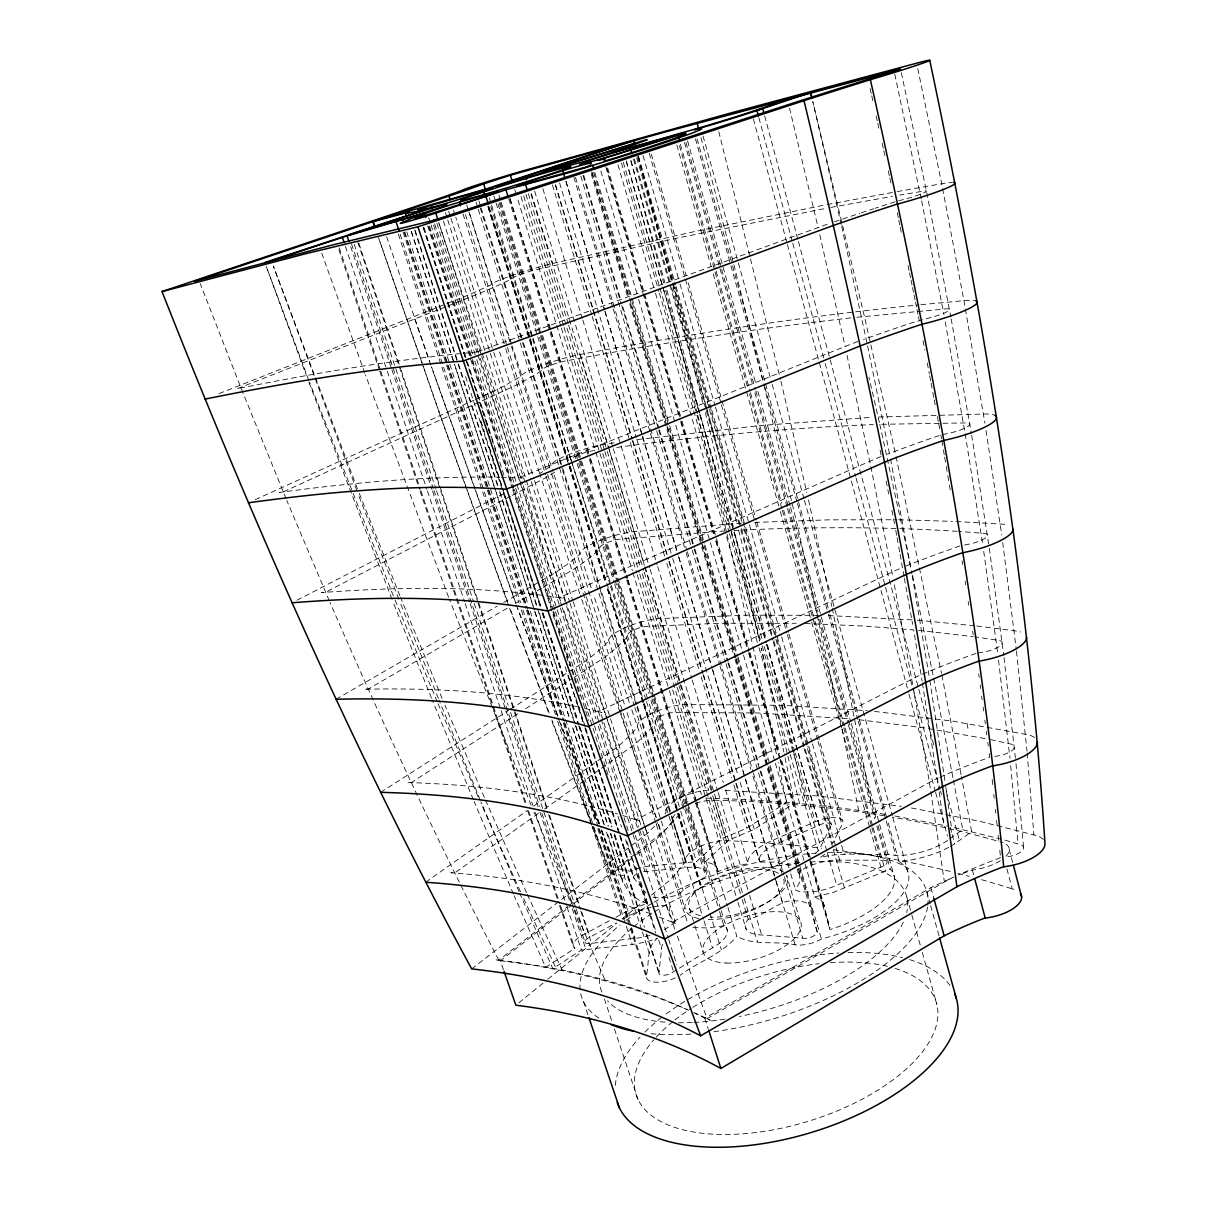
<?xml version="1.0" encoding="UTF-8"?>
<svg xmlns="http://www.w3.org/2000/svg" width="1207" height="1207" viewBox="0 0 1207 1207"><rect width="100%" height="100%" fill="white"/><g stroke="black" fill="none" stroke-linecap="round" stroke-linejoin="round"><path stroke-width="0.75" stroke-dasharray="5 3.75" d="M696.695 803.289L717.833 871.65L727.655 868.15L747.978 863.608L748.008 860.229A44.025 17.275 -16.2 0 1 773.4 840.012L815.253 821.711A19.659 7.559 -15.7 0 1 836.149 817.788A19.659 7.559 -15.7 0 1 841.943 824.713L832.528 843.723L804.752 747.721M878.047 825.603L890.268 869.085A82.031 34.294 -16 0 1 840.796 925.829L829.888 929.631L824.2 905.522L811.466 862.13M719.523 911.481L724.004 925.875L725.679 927.006A34.294 14.439 -17.9 0 1 712.492 947.827L673.566 971.741A8.811 3.802 -18.4 0 1 663.443 975.301A8.811 3.802 -18.4 0 1 659.052 972.088L661.542 948.974A34.294 14.439 -17.9 0 1 664.182 941.913M675.347 977.866A22.013 9.49 -18.4 0 1 654.315 982.091A22.013 9.49 -18.4 0 1 646.454 974.939C649.607 962.764 645.896 946.831 657.362 938.307C634.61 946.831 609.716 945.896 586.014 949.758L581.412 950L552.791 968.723L519.795 893.391M664.182 929.586A33.057 13.383 -18.4 0 0 672.948 923.793L675.12 921.56L672.586 920.006L669.131 913.518L670.096 906.125L667.501 905.672A33.057 13.383 -18.4 0 0 652.655 906.91M717.833 871.65L696.861 802.67M653.093 897.178A31.82 12.417 -17.8 0 0 674.396 895.835L678.545 894.583L684.55 889.031L705.808 876.674L706.487 874.758A31.82 12.417 -17.8 0 0 685.154 867.682L644.915 871.56A7.785 2.972 -18.2 0 0 643.165 871.695M647.51 698.355L571.198 460.531L571.937 458.554A14.077 2.399 -17.2 0 1 591.098 451.101L595.217 450.392L517.034 196.847M815.434 853.515A32.016 12.568 -16.2 0 0 820.7 846.711L830.808 826.116L807.83 746.499M876.87 826.116L887.07 862.386A8.419 3.44 -15 0 1 880.884 867.139L836.738 885.229A33.358 13.624 -15.8 0 1 797.676 890.962L795.564 890.042L799.788 881.925L799.638 874.441L798.038 869.025M727.927 907.438L736.828 936.21C722.254 954.209 698.295 961.541 680.175 975.286M811.783 909.595A34.445 14.559 -16.6 0 0 786.783 901.327C773.596 905.703 762.356 916.083 748.234 919.251L746.484 921.544A34.445 14.559 -16.6 0 0 761.677 934.972L802.73 938.171A8.856 3.847 -16.2 0 0 813.156 936.225A8.856 3.847 -16.2 0 0 816.792 930.823L811.783 909.595L799.487 868.044M636.949 852.595L664.303 830.838A242.275 81.382 -19.8 0 0 681.17 811.723M717.984 870.986A43.754 17.079 -17.8 0 0 705.129 862.039L728.621 840.223L754.284 829.33L794.538 803.123L784.233 753.832M601.735 830.31L616.581 868.452L631.246 871.379A19.448 7.423 -18.2 0 1 649.713 866.083L696.469 861.647L721.062 838.94L746.907 828.153L786.557 802.444L778.183 762.432M518.784 1002.836L546.499 980.325M547.948 979.149L616.505 923.476M622.329 918.738L650.045 896.243M651.508 895.051L669.01 880.854A201.901 73.265 -19.8 0 0 685.667 860.938A26.599 10.154 -17.2 0 1 698.461 847.239A26.599 10.154 -17.2 0 1 726.569 840.676A6698.111 2344.914 -54.3 0 1 797.887 845.654L821.665 848.249M688.518 1010.184A5742.891 1690.147 -48.6 0 0 565.872 971.363L535.817 965.63A5742.891 1690.147 -48.6 0 0 495.202 959.806L498.763 960.199L567.848 906.412M569.312 905.265L635.501 853.726M503.455 969.659L500.347 960.772L571.454 905.341M572.933 904.194L635.138 855.688M636.632 854.526L655.884 839.514A203.168 69.553 -19.6 0 0 672.903 820.247A26.765 9.641 -17.2 0 1 674.954 814.589M471.665 968.889L629.36 847.193M630.854 846.047L647.208 833.418A224.774 75.422 -19.8 0 0 654.571 826.161M799.638 874.441L798.144 872.45L800.965 870.398A33.358 13.624 -15.8 0 1 839.68 860.169L881.125 860.244A8.419 3.44 -15 0 1 887.07 862.386M950.271 846.484A55.431 22.148 -14.5 0 0 954.707 843.814L971.65 831.638L961.451 776.599M949.849 838.744L962.703 829.526L953.47 780.295M538.428 813.352L454.586 872.993L450.875 872.736C519.583 877.911 588.111 890.54 652.821 914.604M544.538 809.007L634.656 744.478A256.382 74.834 -19.5 0 0 653.123 725.905L655.461 723.038L655.748 720.157A12.417 3.847 -17.2 0 1 672.329 712.552L757.166 712.945L850.286 718.859M425.649 882.226L527.308 810.531M533.464 806.185L616.641 747.525A237.839 69.342 -19.5 0 0 637.477 726.901A31.427 9.731 -17.2 0 1 653.243 712.703A31.427 9.731 -17.2 0 1 686.285 704.526L783.222 705.326L867.426 710.727M824.773 854.375L820.217 857.513C842.305 851.72 865.434 855.371 887.945 854.269L895.866 855.522A42.411 16.943 -14.5 0 0 948.415 839.77M609.354 920.745L584.595 933.992A20.715 8.358 -19.2 0 0 574.864 948.34L545.67 967.365L514.197 895.685M517.803 713.805L411.24 782.634L407.408 782.543C478.364 784.595 549.532 793.467 617.652 813.94M525.633 708.735L572.586 678.425M574.125 677.414L605.054 657.076A268.859 66.672 -19.2 0 0 625.045 639.378L627.61 636.662L628.032 634.037A13.021 3.44 -17.2 0 1 645.534 626.418L719.357 623.295L796.182 623.295M380.612 792.35L508.735 710.274M510.32 709.263L567.26 672.782M568.844 671.771L586.24 660.636A249.381 61.768 -19.2 0 0 608.811 640.962A32.996 8.705 -17.2 0 1 625.769 627.384A32.996 8.705 -17.2 0 1 660.35 618.527L746.499 615.193L819.221 615.314M541.521 588.247L515.661 603.289L431.397 366.777M543.12 587.311L575.256 568.301A280.175 57.121 -18.8 0 0 596.756 551.75L599.532 549.23L600.105 546.907A13.579 2.957 -17.2 0 1 618.482 539.333L723.913 530.989M335.999 699.275L497.148 606.216M503.666 602.459L555.748 572.374A259.852 52.912 -18.8 0 0 580.009 553.968A34.415 7.483 -17.2 0 1 598.144 541.219A34.415 7.483 -17.2 0 1 634.097 531.668L741.551 523.159M693.799 1012.688A2673.46 1024.607 -43.4 0 1 704.828 1018.165L930.899 887.673A292.441 140.193 -11.4 0 1 952.429 877.896M677.323 936.194L707.076 1018.648L949.728 878.983A367.396 179.752 -10.3 0 1 953.998 876.976M615.962 917.214L630.431 909.429L647.631 903.243L636.104 867.426M574.23 909.942L584.988 942.079A8.283 3.349 -19.2 0 1 590.087 937.024L616.339 922.827M622.903 919.266L629.481 915.721A33.057 13.383 -18.4 0 1 651.056 907.257M510.425 496.288L325.528 592.26L321.515 592.592C401.856 586.496 483.087 585.893 562.884 598.204L559.324 597.616L521.801 486.557M512.07 495.428L545.262 477.942A290.193 46.273 -18.5 0 0 555.446 471.62M296.982 600.211L505.16 492.878M255.235 499.668L473.838 400.241M475.543 399.472L494.342 390.917A277.293 31.714 -18.1 0 0 521.816 375.845A36.768 4.511 -17.1 0 1 542.154 365.268A36.768 4.511 -17.1 0 1 580.356 354.436C692.516 333.373 805.446 316.204 919.025 304.873M799.517 862.311A32.016 12.568 -16.2 0 1 793.074 864.423L788.91 865.374L774.638 862.039L760.018 862.039L759.263 860.742A32.016 12.568 -16.2 0 1 779.33 842.637L819.161 825.211A7.861 3.018 -15.7 0 1 828.409 823.023A7.861 3.018 -15.7 0 1 830.808 826.116M775.377 763.307L814.755 896.907L833.449 892.38L890.268 869.085M857.86 341.566A518.98 96.711 -14.3 0 0 852.202 343.633L518.814 477.746L521.198 484.792M219.01 393.588L463.171 297.178A284.565 19.568 -17.7 0 0 492.2 284.158A37.749 2.791 -17.1 0 1 513.594 274.909A37.749 2.791 -17.1 0 1 552.685 263.443L693.859 231.714L823.476 205.296M445.851 306.744L236.889 388.79C310.561 373.989 384.716 361.21 459.52 353.666M447.586 306.065L484.218 291.43A306.895 21.138 -17.7 0 0 509.958 279.783L514.438 276.991A14.906 1.101 -17.1 0 1 534.988 269.946L677.429 238.035L826.342 208.268M1000.573 857.679L993.919 860.184A367.396 179.752 -10.3 0 0 958.298 875M1000.331 860.697A31.714 13.156 -13.5 0 1 978.138 869.115L971.137 870.368A292.441 140.193 -11.4 0 0 959.837 874.803M501.403 477.248L522.39 477.927L518.814 477.746L476.856 352.022L825.513 224.879A543.799 61.919 -15.3 0 1 829.933 223.37M975.98 653.379L968.391 656.11A433.087 164.544 -11.6 0 0 917.908 676.146L636.059 819.749L638.563 826.81M959.791 545.986L951.78 548.793A463.714 148.114 -12.4 0 0 903.636 567.034M939.182 435.576L932.468 437.869A492.35 125.483 -13.3 0 0 887.432 454.149M856.834 317.245L947.254 308.781A18.527 2.761 -15.5 0 1 946.967 311.738A18.527 2.761 -15.5 0 1 931.231 317.381L910.5 323.235A518.98 96.711 -14.3 0 0 863.563 339.499M895.051 201.81L885.998 204.722A543.799 61.919 -15.3 0 0 875.166 208.253M898.581 200.86L907.408 198.476A19.161 1.735 -16.1 0 0 923.732 192.939A19.161 1.735 -16.1 0 0 924.26 190.993L899.773 195.081M724.004 925.875L706.88 927.927L692.079 927.519M942.516 434.641L952.444 432.423A17.818 3.666 -14.9 0 0 967.546 426.705A17.818 3.666 -14.9 0 0 967.652 422.888L879.797 424.321L868.98 377.218M964.559 545.021L970.926 543.754A17.019 4.436 -14.4 0 0 985.319 538.035A17.019 4.436 -14.4 0 0 985.259 533.449L958.977 531.427M827.157 204.587L895.473 191.883M830.808 207.423L892.35 196.364M897.178 191.566L941.716 183.751A48.552 4.375 -16.1 0 1 952.293 182.393M977.745 653.062L986.572 651.478A16.159 5.069 -13.9 0 0 1000.211 645.805A16.159 5.069 -13.9 0 0 1000.045 640.615L974.803 636.828M994.764 756.412L999.773 755.627A15.208 5.552 -13.5 0 0 1012.598 750.06A15.208 5.552 -13.5 0 0 1012.341 744.402L989.302 739.333M614.152 442.803L607.468 443.738A35.667 6.08 -17.2 0 0 570.308 453.938A35.667 6.08 -17.2 0 0 551.041 465.691A269.116 42.849 -18.5 0 1 539.469 473.778M616.686 447.435C701.84 436.014 787.477 427.987 873.34 424.577M637.613 439.559L759.822 425.573L869.719 417.471M584.988 942.094A8.283 3.349 -19.2 0 0 591.551 943.346L635.048 938.277A33.057 13.383 -18.4 0 0 649.834 935.44M850.844 317.909C754.481 328.666 658.569 343.361 563.307 361.406A14.514 1.78 -17.1 0 0 543.422 368.678L539.318 372.239A299.049 34.249 -18.1 0 1 514.951 385.742L283.192 491.913L279.149 492.471C352.188 482.559 425.875 475.935 499.638 477.218M920.881 304.677L963.955 300.679A46.922 6.986 -15.5 0 1 974.381 300.483M463.005 353.334L478.666 351.901M957.242 531.321C882.996 526.644 808.479 526.705 734.188 530.461L759.671 640.932M878.605 417.018L983.539 414.061A45.127 9.294 -14.9 0 1 994.945 415.404M754.662 522.435L828.364 519.855L896.786 519.734M898.506 519.764L952.504 521.349M828.394 615.555L915.479 620.066M706.065 798.129C765.977 799.638 825.829 804.843 885.018 814.348M805.175 623.506L863.141 626.011L913.654 629.903L922.118 681.17M725.211 790.434L817.803 795.941L901.357 806.367M956.019 521.515L1000.316 524.049A43.12 11.24 -14.4 0 1 1007.06 524.804M647.631 903.243C617.275 896.786 617.305 854.903 606.653 832.211M917.35 620.202L975.075 625.799M948.687 847.344A55.431 22.148 -14.5 0 1 899.004 861.466A94.825 39.68 -16 0 1 821.454 938.986A22.164 9.641 -16.2 0 1 795.111 944.84C776.267 940.449 753.968 946.273 736.828 936.21M918.572 630.371L973.129 636.602M874.502 711.406L953.002 721.183L1025.633 734.354A38.533 14.077 -13.5 0 1 1034.731 737.613M858.977 719.719L923.702 727.791L987.507 738.971M976.765 625.995L1014.227 630.808A40.917 12.839 -13.9 0 1 1020.7 632.03M894.945 816.007L948.43 826.327M911.436 807.981L979.149 821.182L1033.901 834.912A35.908 14.906 -13.1 0 1 1043.467 839.755M622.963 882.408A19.448 7.423 -18.2 0 1 624.607 876.071L610.486 873.219L592.154 826.252M579.556 707.272C508.947 691.928 436.33 687.688 364.227 689.242L368.165 689.122L509.173 607.076L548.823 713.246M584.746 708.434L601.916 712.552L598.4 711.617L562.99 608.298M945.458 827.761L940.253 826.569A7119.278 2373.596 -52.8 0 0 892.622 817.184M948.928 828.56L964.076 832.151A7119.278 2373.596 -52.8 0 1 998.114 841.219M957.8 873.37L969.161 876.327M1001.584 839.242L951.388 826.961L945.383 784.067M814.755 896.907L821.711 900.829L824.2 905.522M1004.948 840.132L1021.575 845.021A14.182 5.884 -13.1 0 1 1021.861 850.995A14.182 5.884 -13.1 0 1 1009.927 856.367L1005.25 857.015A31.714 13.156 -13.5 0 0 999.818 841.717M622.721 815.494L639.499 820.956L636.059 819.749L598.4 711.617L898.461 569.146A463.714 148.114 -12.4 0 1 901.901 567.743M659.354 917.079L675.588 923.596L672.269 922.163L639.182 828.575M707.076 1018.648L710.259 1020.232A5742.891 1690.147 -48.6 0 0 694.764 1012.945M899.004 861.466L887.326 819.719M620.323 835.485L634.218 878.515L646.032 893.029M498.763 960.199C438.247 843.029 382.498 723.431 330.009 602.459M520.458 891.701L481.05 803.455M523.597 898.461L556.608 969.462M526.478 892.667L485.063 799.125M527.263 894.372L562.402 970.654M478.063 796.695L437.96 703.485M484.324 797.42L444.976 705.265M513.443 893.98L474.095 801.478M329.27 600.754L286.844 500.558M519.055 891.671L480.959 801.825M571.862 903.062L533.977 812.085M574.834 909.987L605.386 980.959M437.221 701.765L394.07 597.571M442.064 698.446L400.573 597.435M480.25 800.15L439.076 700.135M473.37 799.758L432.166 699.849M286.119 498.838L240.962 387.96L200.256 283.66M531.14 805.235L449.291 599.004M393.346 595.82L309.626 382.468M399.864 595.7L358.177 490.555M438.367 698.415L399.547 600.965M431.457 698.129L392.713 601.101M392.019 599.366L307.679 379.073M398.853 599.215L358.192 494.176M357.483 488.805L273.31 266.038L357.513 492.426M590.661 820.624L551.855 719.93M593.376 827.58L611.104 872.736M591.475 824.502L551.463 720.202M599.034 823.37L560.516 722.872M448.612 597.254L365.48 374.939M598.612 823.687L560.214 723.068M601.312 830.642L616.113 868.829M308.947 380.718L266.098 266.053L306.352 375.558M549.2 712.99L509.429 606.925M557.89 715.932L517.788 608.388M557.589 716.143L516.309 605.039M364.831 373.204L321.183 251.72M507.513 601.674L441.702 419.417L378.455 237.507M508.539 605.326L441.596 419.478L379.058 239.258M515.857 603.183L430.22 363.216M674.788 929.179L672.269 922.163L935.138 779.375A401.267 175.181 -10.9 0 1 938.186 778.002M645.338 828.153L566.113 602.384M645.971 829.903L647.208 833.418M386.587 236.647L429.601 361.451M414.77 319.055L430.793 365.012M656.201 817.471L620.489 713.669M658.645 824.517L661.692 833.343M565.51 600.618L525.754 484.324M560.546 601.177L559.324 597.616L876.554 458.343A492.35 125.483 -13.3 0 1 881.97 456.246M619.885 711.919L580.386 595.413M665.012 813.88A224.774 75.422 -19.8 0 0 666.249 812.175L631.638 709.369M579.782 593.633L540.027 474.668M583.509 1001.629L588.292 1015.766M525.151 482.559L438.609 222.45M345.368 246.288L386.708 369.523M387.311 371.318L426.856 489.197M427.444 490.977L464.589 601.72M465.193 603.5L500.528 708.886M501.131 710.667L532.89 805.325M535.274 812.477L566.43 905.341M567.034 907.136L581.412 950M339.242 247.903L380.114 369.402M380.718 371.183L420.383 489.122M420.987 490.902L526.177 803.606M528.575 810.757L559.837 903.666M560.44 905.461L574.864 948.34M338.865 249.804L379.149 369.508M379.752 371.288L419.433 489.212M420.036 490.993L525.256 803.651M527.67 810.802L557.136 898.34M559.535 905.491L573.37 946.575M629.285 702.353L593.527 594.795M354.239 244.342L435.999 489.122M436.602 490.902L473.597 601.674M474.2 603.455L508.207 705.295M510.591 712.447L575.648 907.196M576.237 908.977L584.595 933.992M604.405 998.974L612.085 1021.937M614.454 1028.998L638.081 1099.652M351.493 243.859L433.313 488.503M433.901 490.298L539.604 806.367M541.988 813.518L573.642 908.162M350.724 246.696L391.34 368.029M391.928 369.825L431.94 489.378M432.544 491.158L469.568 601.795M470.157 603.575L505.401 708.856M505.989 710.651L539.438 810.576M540.027 812.356L569.885 901.584M572.284 908.72L586.014 949.758M358.871 243.301L400.588 368.452M401.192 370.247L547.178 808.283M549.562 815.434L579.36 904.843M581.744 911.994L590.087 937.024M357.8 242.2L440.087 489.031M440.691 490.811L477.655 601.72M478.259 603.5L514.031 710.817M514.635 712.613L548.023 812.764M548.612 814.559L580.22 909.354M580.823 911.149L591.551 943.346M591.174 587.703L552.202 469.221M539.438 472.888L499.607 351.931M434.626 223.944L476.856 352.022M497.269 344.795L455.793 217.29M404.104 231.804L526.735 607.845M527.323 609.641L563.518 720.654M564.107 722.45L597.978 826.312M598.566 828.108L628.922 921.213M631.261 928.379L646.454 974.939M403.198 232.287L525.95 608.494M526.539 610.289L561.014 715.992M563.352 723.159L595.504 821.68M597.842 828.847L646.364 977.549M400.12 234.173L520.564 602.7M522.903 609.867L593.059 824.547M593.648 826.327L632.242 944.402M398.34 234.067L518.995 602.972M521.349 610.139L557.076 719.372M557.649 721.167L591.626 825.03M592.215 826.825L620.911 914.559M683.298 808.735L648.068 700.12M551.041 465.691L512.13 345.881M414.982 229.949L457.951 362.402M458.524 364.182L499.17 489.469M499.758 491.264L536.919 605.808M539.242 612.975L575.241 723.944M575.83 725.739L608.343 825.965M610.667 833.117L624.607 876.071M414.846 230.809L497.465 485.455M499.804 492.622L574.864 723.944M575.437 725.739L608.026 826.161M610.35 833.328L641.777 930.175M642.365 931.97L649.351 953.485M411.406 231.533L453.953 362.432M454.541 364.227L534.384 609.867L454.375 364.137M534.957 611.662L569.342 717.456M411.24 231.442L453.802 362.341M534.822 611.617L569.206 717.411M606.518 832.181L622.254 880.597M406.699 231.789L449.26 362.492M449.849 364.288L528.002 604.194M530.326 611.361L600.905 827.987M601.478 829.782L629.481 915.721M404.888 232.302L488.428 488.533M489.016 490.329L527.565 608.584M528.153 610.38L564.363 721.469M564.951 723.265L597.088 821.816M599.411 828.983L630.959 925.739M631.548 927.519L635.048 938.277M511.557 344.116L469.493 213.352M453.5 210.244L455.22 215.54M427.685 225.845L512.145 487.854M512.734 489.65L569.432 665.525M618.029 816.264L621.499 827.036M625.543 839.604L655.627 932.92M423.974 227.625L466.837 360.32M467.426 362.115L504.481 476.871M575.724 697.42L584.988 726.101M585.576 727.896L619.749 833.69M423.506 227.701L491.219 437.281M491.792 439.061L494.101 446.228M494.689 448.023L495.836 451.599M568.18 675.513L583.222 722.088M585.546 729.254L617.954 829.571M620.262 836.738L633.584 877.927M423.129 227.278L485.154 419.251M485.742 421.047L488.066 428.213M488.639 430.009L489.801 433.6M565.163 666.837L584.294 726.056M584.867 727.836L619.07 833.705M619.659 835.485L631.246 871.379M480.763 420.76L484.248 431.533M489.469 447.661L503.41 490.706M503.998 492.501L542.335 610.878M542.909 612.673L577.761 720.292M580.084 727.459L612.024 826.101M614.936 835.078L635.259 897.842M480.688 421.379L540.525 606.14M542.848 613.322L578.877 724.547M579.451 726.342L611.994 826.795M614.318 833.962L644.538 927.248M646.861 934.429L659.052 972.088M465.585 376.584L539.876 605.899M542.199 613.065L578.183 724.14M578.772 725.935L611.27 826.267M614.167 835.229L643.784 926.599M646.092 933.765L658.871 973.174M439.257 223.823L481.231 354.737M481.804 356.533L522.631 483.871M523.204 485.667L561.723 605.823M562.296 607.619L599.094 722.405M599.668 724.2L634.746 833.599M635.32 835.395L668.09 937.613M668.663 939.408L676.72 964.514M436.904 223.386L479.541 356.246M480.114 358.041L595.941 718.95M598.234 726.131L644.915 871.56M433.539 225.136L476.237 357.951M476.81 359.746L593.95 724.064M594.523 725.86L628.56 831.759M668.95 957.377L673.566 971.741M428.681 217.728L430.416 223.099M430.99 224.894L472.51 353.862M474.804 361.029L515.163 486.421M515.736 488.216L554.948 610.018M555.522 611.798L608.569 776.599M429.541 226.177L513.775 487.688M514.363 489.484L553.017 609.49M553.591 611.285L588.79 720.549M428.711 226.478L471.454 359.143M472.043 360.938L552.338 610.139M552.927 611.919L580.069 696.183M626.871 841.4L656.336 932.83M658.645 940.012L661.542 948.974M704.828 1018.165L708.147 1028.575M445.458 212.764L447.178 218.15M447.752 219.93L530.703 479.813M531.261 481.593L569.598 601.674M570.172 603.47L606.774 718.165M607.347 719.96L642.245 829.284M642.818 831.08L669.131 913.518M443.391 221.032L485.802 353.621M486.376 355.416L566.038 604.481M566.611 606.276L603.289 720.941M603.862 722.737L649.713 866.083M571.198 460.531L532.423 338.367M655.884 839.514L669.01 880.854M448.672 211.24L450.392 216.626M450.965 218.422L493.301 351.297M493.799 352.459L533.932 478.772M534.49 480.567L572.827 600.875M573.31 602.006L675.12 921.56M531.865 336.587L490.374 205.205M689.378 908.313L694.312 923.928M694.855 925.663L703.621 953.424M466.702 204.752L468.391 210.139M468.965 211.934L510.893 344.734M511.451 346.53L551.116 472.163M551.69 473.959L624.773 705.476M627.037 712.658L683.132 890.328M465.419 214.514L506.834 345.474M507.408 347.269L547.133 472.842M547.706 474.638L585.727 594.825M586.285 596.62L622.601 711.421M623.174 713.216L656.095 817.275M658.358 824.441L685.033 908.75M463.035 213.986L505.326 347.435M505.688 348.672L545.655 474.773M546.062 476.177L655.808 822.752M656.397 824.517L687.643 923.159M478.862 200.905L480.567 206.291M481.125 208.102L522.872 341.159M523.446 342.954L636.843 704.39M637.402 706.186L671.258 814.076M671.816 815.872L686.481 862.628M672.903 820.247L685.667 860.938M480.22 207.845L521.937 340.751M522.51 342.547L561.964 468.271M562.537 470.066L599.743 588.609M600.301 590.404L670.775 814.921M671.333 816.717L703.47 919.1M704.028 920.896L712.492 947.827M476.011 202.142L477.716 207.544M478.274 209.339L634.279 705.793M634.837 707.604L685.154 867.682M489.303 197.857L490.993 203.259M491.551 205.054L532.528 336.376M533.087 338.171L610.003 584.61M610.561 586.406L645.941 699.743M646.499 701.539L680.19 809.475M680.748 811.27L696.469 861.647M489.363 207.378L529.813 336.813M530.371 338.609L569.704 464.439M570.262 466.249L643.859 701.735M644.417 703.53L678.123 811.391M678.681 813.186L721.379 949.818M488.367 206.156L529.375 337.311M529.933 339.107L569.251 464.876M569.81 466.671L605.763 581.653M608.011 588.835L643.391 702.036M643.95 703.832L677.655 811.632M678.213 813.427L701.237 887.085M488.307 207.544L568.723 464.725M569.282 466.521L605.265 581.608M607.513 588.805L642.939 702.112M643.512 703.907L677.248 811.813L607.498 589.091M677.806 813.609L698.612 880.144M487.809 206.337L568.723 465.102M569.282 466.898L605.25 581.91M677.731 813.714L700.769 887.401M498.989 195.127L500.664 200.528M501.222 202.323L540.314 328.168M542.547 335.35L581.065 459.399M581.623 461.195L720.639 908.841M721.198 910.636L727.338 930.416M500.226 202.595L540.977 333.766M541.536 335.561L618.029 581.729M618.587 583.524L653.772 696.726M654.33 698.521L705.129 862.039M499.125 202.535L539.967 333.886M540.525 335.682L617.154 582.196M617.712 584.007L652.957 697.359M653.515 699.155L687.085 807.121M687.643 808.916L718.965 909.686M498.038 204.058L537.221 330.009M539.469 337.206L578.093 461.361M578.651 463.156L651.418 697.058M651.976 698.868L705.718 871.59M493.844 195.881L495.519 201.267M496.077 203.063L576.614 461.723M577.172 463.518L614.091 582.076M614.65 583.871L648.763 693.452M650.995 700.633L705.808 876.674M514.816 189.635L516.475 195.036M595.76 452.157L632.377 570.82M632.936 572.601L668.844 688.91M669.402 690.706L701.448 794.462M510.154 198.582L550.724 329.828M551.267 331.623L588.503 452.082M590.736 459.279L627.399 577.942M627.957 579.737L662.975 692.999M663.533 694.794L696.318 800.875M509.807 198.748L550.407 330.099M550.965 331.895L589.348 456.035M589.891 457.83L627.157 578.379M627.715 580.175L696.137 801.478M508.72 198.748L588.835 457.755M589.393 459.55L626.116 578.274M626.674 580.069L695.096 801.312M695.654 803.108L727.368 905.642M695.428 803.228A26.765 9.641 -17.2 0 1 714.197 800.241L726.569 840.676M528.349 193.648L568.09 323.416M568.633 325.226L606.714 449.577M607.272 451.388L643.693 570.338M644.251 572.133L678.47 683.886M679.013 685.682L712.13 793.829M712.688 795.624L743.587 896.56M744.146 898.355L757.393 941.611M525.98 194.327L604.3 449.758M604.843 451.554L640.148 566.687M642.35 573.883L676.539 685.41M677.097 687.205L708.539 789.74M710.742 796.937L741.626 897.676M742.169 899.471L748.234 919.251M523.672 195.956L563.473 325.634M564.031 327.444L602.187 451.72M602.746 453.515L639.227 572.39M639.785 574.185L721.062 838.94M521.002 196.62L560.848 326.252M561.406 328.063L636.677 572.903M637.221 574.713L670.443 682.724M672.646 689.936L737.402 900.573M737.96 902.383L746.258 929.39M534.701 191.264L612.749 446.967M613.292 448.778L649.562 567.622M650.12 569.417L717.712 790.917M718.256 792.712L749.034 893.557M749.592 895.353L761.677 934.972M531.442 193.724L552.685 263.443M530.974 193.98L608.6 447.797M609.143 449.592L680.718 683.615M681.276 685.41L728.621 840.223M552.429 184.897L591.656 314.635M592.199 316.43L629.782 440.766M630.326 442.562L664.65 556.08M666.822 563.277L698.959 669.583M701.146 676.795L731.653 777.7M733.826 784.912L746.907 828.153M542.863 188.654L582.242 318.256M582.8 320.051L620.534 444.236M621.077 446.032L657.181 564.831M657.724 566.626L691.641 678.228M692.184 680.024L723.37 782.619M725.558 789.816L747.978 863.608M580.356 354.436L644.282 565.344M559.595 182.996L636.27 437.553M636.813 439.363L672.163 556.714M672.706 558.509L737.96 775.166M740.132 782.377L754.284 829.33M555.612 184.897L632.272 438.835M632.815 440.63L668.693 559.49M669.236 561.285L702.942 672.948M703.485 674.743L760.018 862.039M555.22 184.912L631.94 439.031M632.483 440.827L666.762 554.375M668.934 561.587L702.67 673.325M703.213 675.12L735.319 781.457M735.863 783.252L759.263 860.742M644.81 567.124L712.039 790.117A29.677 10.546 -17.2 0 0 680.748 797.601A29.677 10.546 -17.2 0 0 666.249 812.175M575.513 177.414L686.783 549.939M687.326 551.735L753.108 772.042M753.44 773.219L783.856 874.969M784.384 876.765L802.73 938.171M573.898 177.278L612.734 307.197M613.277 309.007L649.954 431.714M650.482 433.509L685.546 550.799M686.089 552.61L719.523 664.484M720.066 666.294L750.799 769.146M752.957 776.357L782.619 875.603M566.068 181.488L604.571 309.716M605.114 311.527L641.988 434.339M642.531 436.149L676.689 549.939M678.847 557.166L711.919 667.335M712.462 669.146L745.006 777.504M745.549 779.315L782.408 902.127M565.887 181.322L604.36 309.475M604.903 311.285L678.062 554.964M678.606 556.774L710.576 663.262M712.733 670.488L744.719 776.976M745.247 778.787L775.603 879.858M776.146 881.668L795.111 944.84M583.705 175.287L620.76 299.924M622.918 307.151L658.901 428.198M659.444 429.994L694.357 547.42M694.9 549.23L728.213 661.24M728.741 663.035L758.826 764.212M760.983 771.439L788.91 865.374M583.041 175.603L621.137 303.696M621.68 305.507L658.177 428.183M658.705 429.994L693.603 547.254M694.131 549.064L727.414 660.923M727.942 662.718L759.61 769.161M760.154 770.971L790.208 871.997M790.736 873.808L795.564 890.042M580.823 176.116L656.14 428.998M656.668 430.808L691.641 548.219M692.184 550.015L725.528 662.009M726.071 663.82L779.33 842.637M799.939 920.292L786.466 875.12A51.448 20.821 -17 0 1 766.158 902.972A51.448 20.821 -17 0 1 710.184 917.094M594.87 172.586L669.146 423.838M669.689 425.649L704.42 543.135M704.948 544.945L737.552 655.205M738.081 657.015L769.613 763.669M770.141 765.479L821.454 939.001M593.693 172.329L631.653 300.618M632.181 302.429L736.949 656.608M737.477 658.418L767.411 759.61M769.553 766.837L798.943 866.234M592.35 172.586L667.154 425.332M667.697 427.142L735.848 657.03M736.089 658.222L767.622 764.725M768.165 766.536L797.902 866.686M798.446 868.497L817.169 931.759M591.611 171.847L628.515 296.469M630.658 303.696L666.49 424.698M667.018 426.509L735.47 657.694M735.998 659.505L797.495 867.214M591.174 173.748L627.534 296.53M629.677 303.742L734.49 657.604M735.033 659.414L798.144 872.45M607.679 167.999L681.442 419.267M681.97 421.062L749.366 650.633M749.909 652.444L779.616 753.666M781.744 760.908L810.938 860.319M606.804 168.226L680.642 419.629M681.17 421.424L714.106 533.569M716.234 540.796L748.642 651.116M749.17 652.927L779.978 757.83M780.507 759.641L829.918 927.836M605.733 166.732L680.099 419.825M680.627 421.635L713.563 533.72M715.691 540.947L748.084 651.222M748.612 653.032L779.42 757.89M779.963 759.701L809.701 860.938M810.229 862.749L829.888 929.631M600.86 171.138L638.111 297.51M638.639 299.321L742.924 653.183M743.452 654.994L774.849 761.511M617.999 164.861L654.963 291.46M655.492 293.271L758.449 645.926M758.977 647.737L789.604 752.625M790.132 754.435L818.105 850.286M626.282 160.984L699.411 412.658M699.939 414.469L766.234 642.607M766.762 644.417L826.735 850.829M827.263 852.64L836.738 885.229M626.327 161.708L663.111 288.262M663.639 290.057L699.366 413.005M699.894 414.816L766.083 642.607M766.611 644.417L819.161 825.211M623.31 162.251L696.409 413.382M696.922 415.193L730.582 530.824M731.11 532.634L762.145 639.227M764.242 646.454L794.749 751.237M795.262 753.047L815.253 821.711M621.469 162.96L658.886 291.385M659.414 293.195L728.983 531.97M729.511 533.781L761.662 644.116M762.19 645.926L793.286 752.655M793.814 754.466L820.7 846.711M643.029 155.522L679.526 282.242M680.039 284.052L714.966 405.356M715.495 407.166L748.853 523.023M749.366 524.834L781.17 635.274M781.683 637.085L811.919 742.094M812.447 743.904L841.113 843.467M841.641 845.277L844.236 854.33M638.473 156.231L675.573 284.792M676.101 286.602L711.119 407.921M711.647 409.731L745.081 525.618M745.609 527.429L808.328 744.719M808.841 746.529L831.321 824.381M637.492 156.654L674.592 285.124M675.105 286.919L776.478 637.945M776.991 639.74L807.302 744.689M636.738 157.815L708.931 407.619M709.444 409.429L741.883 521.665M743.965 528.907L775.347 637.522M775.875 639.333L835.5 845.7M836.029 847.51L839.68 860.169M634.444 159.037L671.122 285.818M671.65 287.643L706.759 408.992M707.287 410.802L740.826 526.735M741.339 528.545L773.31 639.031M773.838 640.842L804.239 745.911M633.494 159.143L705.718 408.675M706.246 410.486L740.268 528.017M740.796 529.828L772.721 640.132M773.249 641.943L803.606 746.816M804.118 748.627L832.905 848.083M833.433 849.894L844.432 887.854M651.358 154.209L686.134 275.528M688.216 282.77L756.216 519.976M756.729 521.786L788.397 632.242M788.925 634.052L842.38 820.564M649.245 153.183L720.926 402.972M721.439 404.783L754.677 520.624M755.205 522.435L786.889 632.845M787.402 634.656L817.531 739.65M818.044 741.46L841.943 824.713M676.825 145.066L711.179 266.626M713.231 273.883L779.873 509.731M780.386 511.542L811.149 620.398M811.662 622.208L841.415 727.444M841.928 729.254L869.613 827.217M870.126 829.043L880.884 867.139M687.568 140.917L755.944 384.143M757.921 391.4L790.042 505.763M790.6 507.559L850.724 721.771M851.267 723.536L894.598 877.806M685.998 142.607L721.152 267.607M721.65 269.433L755.28 389.001M755.793 390.812L817.939 611.828M819.975 619.07L876.01 818.361M684.49 142.471L752.866 385.471M754.903 392.713L787.055 506.955M787.567 508.781L818.18 617.577M818.693 619.387L847.782 722.752M848.295 724.562L874.819 818.859M680.431 144.372L715.706 269.433M716.219 271.243L749.954 390.872M750.467 392.682L781.653 503.244M783.705 510.501L814.378 619.236M814.891 621.062L844.538 726.176M845.051 727.987L872.661 825.86M873.159 827.67L885.44 871.182M679.435 145.685L747.51 386.889M749.562 394.146L781.804 508.403M782.317 510.214L843.24 726.041M843.753 727.851L871.394 825.784M871.907 827.595L881.125 860.244M697.058 138.835L732.076 264.107M732.574 265.932L829.481 612.718M829.994 614.544L858.916 718.029M859.414 719.855L886.813 817.893M695.413 138.79L730.431 263.986M730.944 265.796L764.438 385.561M764.936 387.372L796.907 501.69M797.42 503.5L827.866 612.371M828.379 614.182L857.8 719.432M858.313 721.243L885.712 819.221M886.225 821.047L895.866 855.522M906.819 897.042L911.315 913.141M911.813 914.936L920.322 945.337M922.329 952.489L936.843 1004.36M631.005 160.727L664.921 282.951M703.032 136.059L737.854 261.119M738.352 262.93L771.665 382.544M772.178 384.354L803.968 498.536M804.466 500.362L892.29 815.721M892.788 817.531L907.936 871.907M638.367 156.819L705.929 405.069M930.899 887.673L933.841 898.37M926.72 891.309L930.175 903.847M930.672 905.642L939.091 936.089M666.898 290.208L730.31 527.006M630.869 160.742L663.759 283.162M753.424 119.01L786.904 242.773M787.402 244.599L880.461 588.594M880.959 590.419L908.524 692.335M909.022 694.161L935.123 790.63M935.606 792.441L947.435 836.134M638.262 156.85L672.616 285.29M764.65 115.872L797.918 239.665M798.4 241.491L918.301 687.522M918.783 689.333L933.962 745.775M946.182 791.294L959.399 840.449M758.901 117.788L792.275 241.521M792.773 243.346L824.668 361.617M825.15 363.443L855.582 476.252M856.065 478.078L885.018 585.425M885.516 587.251L913.488 690.962M913.971 692.788L939.981 789.227M940.479 791.038L941.46 794.689M950.286 827.444L951.765 832.89M952.248 834.716L954.707 843.814M972.329 869.915L974.23 877.021M706.412 406.895L737.236 524.789M665.676 290.419L697.405 413.548M1009.203 849.29L1012.884 863.412M1006.955 868.919L1012.19 888.865A31.473 13.82 -13.3 0 1 1017.184 890.781M700.98 137.689L733.434 262.9M673.099 287.1L703.47 405.356M718.784 131.669L780.522 379.436M731.261 530.612L759.459 640.932M697.857 415.359L726.282 530.869L752.58 644.629M733.901 264.725L763.458 383.207M738.654 530.235L765.706 637.492M705.31 412.628L733.313 526.84M767.516 644.779L792.788 748.325M763.895 385.018L798.038 528.168L841.701 726.961M799.547 803.575L761.27 648.144L783.856 752.006M789.529 108.102L818.09 227.444M780.959 381.246L806.849 492.637M793.225 750.135L806.125 804.194M808.524 499.985L831.895 606.518M819.749 234.746L845.066 346.258M752.987 646.424L776.659 755.16M870.141 88.503L871.348 93.995M871.741 95.821L872.948 101.297M876.161 115.917L877.368 121.394M877.776 123.235L878.983 128.711M882.196 143.331L883.403 148.808M883.796 150.634L885.003 156.125M888.216 170.745L889.423 176.222M889.831 178.048L891.038 183.524M841.294 224.653L812.809 101.72L864.408 316.43L895.654 454.798M841.701 226.494L867.229 344.04M879.797 424.321L911.089 568.331M896.047 456.608L941.535 673.385M832.287 608.343L871.167 801.961M894.764 74.246L921.288 198.989M847.012 355.371L870.458 464.725M901.357 72.737L926.493 191.249L950.844 316.988M912.643 575.694L933.313 676.433M917.773 68.678L941.716 183.751L963.955 300.679L984.927 423.219M867.607 345.866L890.193 457.197M897.284 212.749L898.4 218.211M898.777 220.036L899.894 225.513M900.256 227.338L901.373 232.8M908.071 265.631L909.188 271.092M909.565 272.918L910.682 278.379M911.044 280.205L912.16 285.682M912.537 287.507L913.654 292.969M914.031 294.795L915.147 300.271M915.51 302.097L916.626 307.559M917.003 309.384L918.12 314.861M918.482 316.672L919.236 320.323M842.079 728.787L858.645 810.395M933.675 678.243L953.123 778.47M870.835 466.566L892.984 577.384M941.898 675.196L961.104 774.773M921.65 200.83L943.904 314.529M880.084 450.045L881.155 455.522M886.164 481.065L888.654 493.844M891.867 510.259L894.734 524.864M890.555 459.037L911.873 573.823M923.068 340.676L924.818 349.924M927.248 362.869L929.345 373.959M929.692 375.815L930.748 381.367M931.095 383.207L932.483 390.615M932.83 392.456L933.886 398.008M934.233 399.864L935.274 405.401M937.371 416.506L938.412 422.058M938.759 423.898L939.815 429.451M894.357 584.761L913.005 686.21M945.232 321.862L964.876 431.925M895.775 530.356L896.771 535.878M897.103 537.734L898.43 545.096M898.762 546.952L899.743 552.474M900.075 554.315L904.058 576.448M904.39 578.289L912.658 624.366M951.176 318.844L971.394 433.449M967.063 723.415L968.165 729.616M912.19 575.648L929.541 678.485M940.857 435.003L941.49 438.699M941.807 440.555L943.074 447.948M943.376 449.804L944.327 455.356M944.643 457.197L945.911 464.604M946.228 466.445L947.48 473.838M947.797 475.694L949.064 483.087M949.381 484.942L950.648 492.335M913.322 688.05L929.36 782.03L944.357 881.563M922.42 682.996L938.865 790.087M965.162 433.766L982.694 544.025M929.828 680.326L945.111 782.211M971.68 435.289L989.046 546.318M986.044 430.552L1001.75 535.093M962.024 560.802L962.582 564.499M965.102 581.155L965.66 584.867M968.165 601.524L968.723 605.235M972.631 631.155L973.189 634.852M939.137 791.943L943.98 825.377M983.72 551.388L997.646 652.776M989.302 548.174L1003.786 655.733M978.696 673.778L979.179 677.474M980.175 684.897L980.657 688.609M981.638 696.017L982.136 699.728M983.117 707.151L983.614 710.863M984.837 720.126L985.334 723.838M986.315 731.261L986.813 734.957M987.794 742.38L988.292 746.092M989.272 753.5L989.755 757.211L982.604 759.852A401.267 175.181 -10.9 0 0 939.725 777.323M1002.715 542.456L1016.264 649.306M998.536 660.169L1009.972 758.237M1003.998 657.589L1015.826 761.738M1016.475 651.146L1027.006 751.116M992.169 779.541L992.758 785.123M993.768 794.417L994.161 798.144M995.368 809.309L995.775 813.02M996.575 820.473L997.374 827.911M998.174 835.35L998.777 840.932M999.773 850.226L1000.377 855.808M1010.666 765.676L1018.029 843.784M1015.992 763.593L1023.596 847.616M1027.157 752.972L1033.901 834.912M828.168 852.549A180.462 77.625 -17 0 1 927.776 905.28M927.519 907.136A180.462 77.625 -17 0 1 713.88 1031.729M690.992 1034.052A180.462 77.625 -17 0 1 649.97 1033.614M598.868 1018.135A180.462 77.625 -17 0 1 620.142 924.954M626.071 920.368A180.462 77.625 -17 0 1 652.459 903.108M654.088 902.157A180.462 77.625 -17 0 1 815.857 853.153M615.314 1085.47A177.323 86.225 -17 0 1 640.072 1037.085M644.87 1032.106A177.323 86.225 -17 0 1 663.05 1016.294M666.113 1013.986A177.323 86.225 -17 0 1 838.729 952.987M848.083 952.549A177.323 86.225 -17 0 1 902.429 957.634M909.656 959.625A177.323 86.225 -17 0 1 950.437 986.134M810.184 861.964A159.822 68.678 -17 0 1 906.668 912.552M903.304 922.148A159.822 68.678 -17 0 1 739.453 1016.475M724.985 1019.1A159.822 68.678 -17 0 1 694.025 1022.404M692.215 1022.495A159.822 68.678 -17 0 1 674.743 1022.661M665.132 1022.148A159.822 68.678 -17 0 1 607.513 1000.754M601.871 992.033A159.822 68.678 -17 0 1 632.287 927.911M633.69 926.75A159.822 68.678 -17 0 1 653.183 912.688M654.707 911.723A159.822 68.678 -17 0 1 798.943 862.899M895.096 968.406A157.046 76.297 -17 0 1 901.78 1072.932A157.046 76.297 -17 0 1 699.336 1132.89A157.046 76.297 -17 0 1 653.787 1039.876M656.321 1037.039A157.046 76.297 -17 0 1 673.506 1021.122M674.985 1019.93A157.046 76.297 -17 0 1 691.249 1008.373M692.803 1007.377A157.046 76.297 -17 0 1 819.04 963.714M830.341 962.673A157.046 76.297 -17 0 1 887.779 966.415M500.347 960.772A2673.46 1024.607 -43.4 0 1 545.323 966.943L563.005 970.187A2673.46 1024.607 -43.4 0 1 687.447 1009.701M714.197 800.241A7119.278 2373.596 -52.8 0 1 785.546 803.847L809.339 805.944A7119.278 2373.596 -52.8 0 1 884.112 815.751M700.407 915.721A51.448 20.821 -17 0 1 714.469 879.209A51.448 20.821 -17 0 1 785.636 873.974M833.554 849.728A6698.111 2344.914 -54.3 0 1 952.579 872.042M981.532 879.692A6698.111 2344.914 -54.3 0 1 1012.19 888.865M657.86 822.586A224.774 75.422 -19.8 0 1 656.246 824.366M685.772 803.002A11.708 4.164 -17.2 0 1 687.869 801.659M634.218 878.515A7.785 2.972 -18.2 0 1 637.492 873.446M783.705 879.209A51.524 20.881 -17.1 0 1 760.274 906.502A51.524 20.881 -17.1 0 1 706.065 919.478M698.717 918.587A51.524 20.881 -17.1 0 1 689.604 896.635L696.469 890.208L716.958 878.681A51.524 20.881 -17.1 0 1 779.028 873.672M834.354 221.862A543.799 61.919 -15.3 0 1 859.867 213.292M861.391 212.779A543.799 61.919 -15.3 0 1 873.627 208.751M604.315 825.03L572.254 726.418L604.194 825.015M726.282 963.035A51.071 21.877 -17 0 0 801.282 925.86A51.071 21.877 -17 0 0 728.56 923.189A51.071 21.877 -17 0 0 726.282 963.035"/><path stroke-width="1.5" d="M504.073 971.439L515.857 1005.205A2622.419 1049.366 -44.9 0 1 560.878 1012.371L578.575 1016.053A2622.419 1049.366 -44.9 0 1 720.866 1068.482L944.161 935.817A289.891 146.847 -10.9 0 1 984.007 918.361L990.962 917.184A31.473 13.82 -13.3 0 0 1020.413 893.542M162.025 291.566L305.99 253.636L417.909 226.795L804.013 100.679A522.993 19.538 -16.5 0 1 868.482 80.266L879.33 77.037A49.985 1.479 -16.8 0 0 925.362 62.281A49.985 1.479 -16.8 0 0 916.626 63.202L731.382 112.824L524.366 170.489A38.609 0.935 -17.1 0 0 484.52 182.559A38.609 0.935 -17.1 0 0 462.115 190.344A290.827 6.503 -17.3 0 1 431.593 201.086L162.025 291.566C253.078 522.601 353.229 750.452 471.665 968.889A5232.36 1578.515 -48 0 1 521.53 976.041L541.189 979.797A5232.36 1578.515 -48 0 1 700.633 1035.817L956.955 886.753A340.404 166.204 -10.3 0 1 1002.338 867.154L1010.289 865.751A35.908 14.906 -13.1 0 0 1044.975 843.391C1027.896 579.767 984.293 318.603 929.752 60.35M483.66 183.871L510.365 175.226L665.419 131.925L900.588 69.086L858.796 82.287A566.279 21.258 -16.5 0 0 796.333 102.022L433.464 220.383L436.949 219.583L330.914 245.383L194.81 281.291L452.972 194.749A313.684 7.031 -17.3 0 0 480.069 185.184L483.66 183.871L485.893 190.978M495.775 191.732L454.556 203.636A38.428 1.147 -17.1 0 0 424.653 213.926L414.499 218.92L477.414 198.853A38.428 1.147 -17.1 0 0 497.163 191.445L495.549 191.792M446.394 204.058L443.18 205.597L446.892 205.235L443.995 206.246A36.874 1.056 -17.2 0 1 400.799 219.765L348.506 234.927L402.037 217.471A36.874 1.056 -17.2 0 1 443.874 204.722L446.756 203.953M763.669 112.236L762.688 108.585L756.94 110.516A61.813 1.75 -16.9 0 1 694.523 129.752A106.201 3.168 -17 0 1 592.743 165.359A24.925 0.769 -17 0 1 563.714 174.11L505.944 189.755L435.802 213.066A24.743 0.754 -17.2 0 1 409.414 221.153A24.743 0.754 -17.2 0 1 401.177 222.857L423.627 213.292L342.381 237.357L271.364 260.803M579.813 164.786L590.917 159.943A37.251 1.071 -17 0 1 633.6 146.952L681.94 133.404L623.642 151.931A37.251 1.071 -17 0 1 581.729 164.318L579.541 164.846M633.886 140.631L634.852 144.237L633.886 140.631L495.202 186.421A48.597 1.343 -17.1 0 1 505.703 184.203L539.499 173.687A48.929 1.358 -17 0 1 571.198 162.96L643.256 140.631L647.208 139.725L614.303 152.203L692.878 129.707A47.299 1.343 -16.9 0 0 751.463 111.723L801.508 95.006M812.009 98.039L810.666 92.547L756.94 110.516L758.418 115.963M562.824 170.655L520.187 184.43A38.609 1.162 -17.1 0 0 531.955 182.257L584.912 167.335L590.344 165.404L591.023 163.292A38.609 1.162 -17.1 0 0 567.562 169.236L562.824 170.655L563.91 174.261M625.995 142.818L486.496 188.865L380.597 219.116M264.71 262.553L424.351 210.063L405.416 213.503L409.173 212.055L373.008 221.666L374.819 226.946L373.008 221.666M677.866 135.32L683.449 133.555A91.853 2.731 -17 0 1 616.551 157.453L604.149 161.3L605.024 158.962L597.676 160.305L677.866 135.32L678.892 138.941M579.828 162.673L584.475 161.27A35.576 0.981 -17 0 0 617.773 150.302L634.822 143.558L576.524 161.678A35.576 0.981 -17 0 0 550.86 170.504L579.933 162.643M431.14 205.431L473.189 193.15A35.335 0.966 -17.1 0 1 492.863 188.171L453.862 201.041A35.335 0.966 -17.1 0 1 425.799 208.781L417.713 209.777L431.14 205.431L432.287 209.022M205.069 399.095C290.193 381.97 376.041 367.215 462.749 361.165L833.418 225.437A502.444 56.985 -15.3 0 1 895.805 204.556L906.397 201.614A48.552 4.375 -16.1 0 0 953.47 182.438M248.416 502.776C333.69 491.113 420.051 483.569 506.14 489.227L860.229 345.911A479.737 89.062 -14.3 0 1 920.322 324.743L930.597 322.073A46.922 6.986 -15.5 0 0 975.573 300.754M291.973 602.791C377.218 596.137 463.654 595.504 548.008 611.059L884.61 462.16A455.326 115.646 -13.3 0 1 942.214 440.887L952.127 438.488A45.127 9.294 -14.9 0 0 994.945 415.404M335.999 699.275C420.76 697.193 506.608 703.017 588.397 726.629L906.472 574.306A429.043 136.602 -12.4 0 1 961.345 553.123L970.85 550.98A43.12 11.24 -14.4 0 0 1013.035 529.134M380.612 792.35C464.333 794.387 548.717 806.02 627.323 835.893L925.739 682.408A400.905 151.886 -11.6 0 1 977.67 661.542L986.707 659.656A40.917 12.839 -13.9 0 0 1026.523 637.296M425.649 882.226C507.649 887.93 589.725 904.526 664.695 939.046L700.633 1035.817M588.895 1017.531L619.357 1107.709M342.381 237.357L344.176 242.713M417.909 226.795L548.008 611.059L664.695 939.046L942.712 786.526A371.605 161.844 -10.9 0 1 991.505 766.173L1000.03 764.529A38.533 14.077 -13.5 0 0 1037.386 741.973M347.148 235.984L348.944 241.34M396.032 221.65L398.959 230.597M405.582 213.609L406.744 217.2M402.037 217.471L403.198 221.047M448.929 196.153L450.075 199.668M435.802 213.066L437.522 218.437M424.653 213.926L425.815 217.516M708.705 1030.31L720.866 1068.482M459.324 202.157L460.471 205.748M485.983 196.59L488.232 203.787M485.003 195.368L483.313 191.958L484.429 195.549M510.365 175.226L512.04 180.628M505.944 189.755L508.162 196.937M525.588 184.641L527.248 190.057M525.467 175.981L526.569 179.571M563.714 174.11L564.801 177.716M592.743 165.359L593.799 168.98M630.869 150.106L631.925 153.711M933.841 898.37L944.161 935.817M939.589 937.869L956.412 998.762M974.713 878.802L985.184 917.923M1013.352 865.178L1021.65 896.967M697.193 123.205L698.612 128.636M804.013 100.679C866.279 360.305 921.258 622.027 956.955 886.753M810.666 92.547L811.949 98.054M870.368 79.677C928.696 339.363 977.851 601.584 1003.681 866.656M954.677 993.859A177.323 86.225 -17 0 1 816.807 1130.763A177.323 86.225 -17 0 1 617.245 1102.444M633.992 1031.306A180.462 77.625 -17 0 1 611.014 1024.547M478.078 193.693L469.161 196.771A57.468 1.645 -17.1 0 0 500.045 189.846A57.468 1.645 -17.1 0 0 570.67 166.521A57.468 1.645 -17.1 0 0 502.414 185.787L478.078 193.693"/></g></svg>
